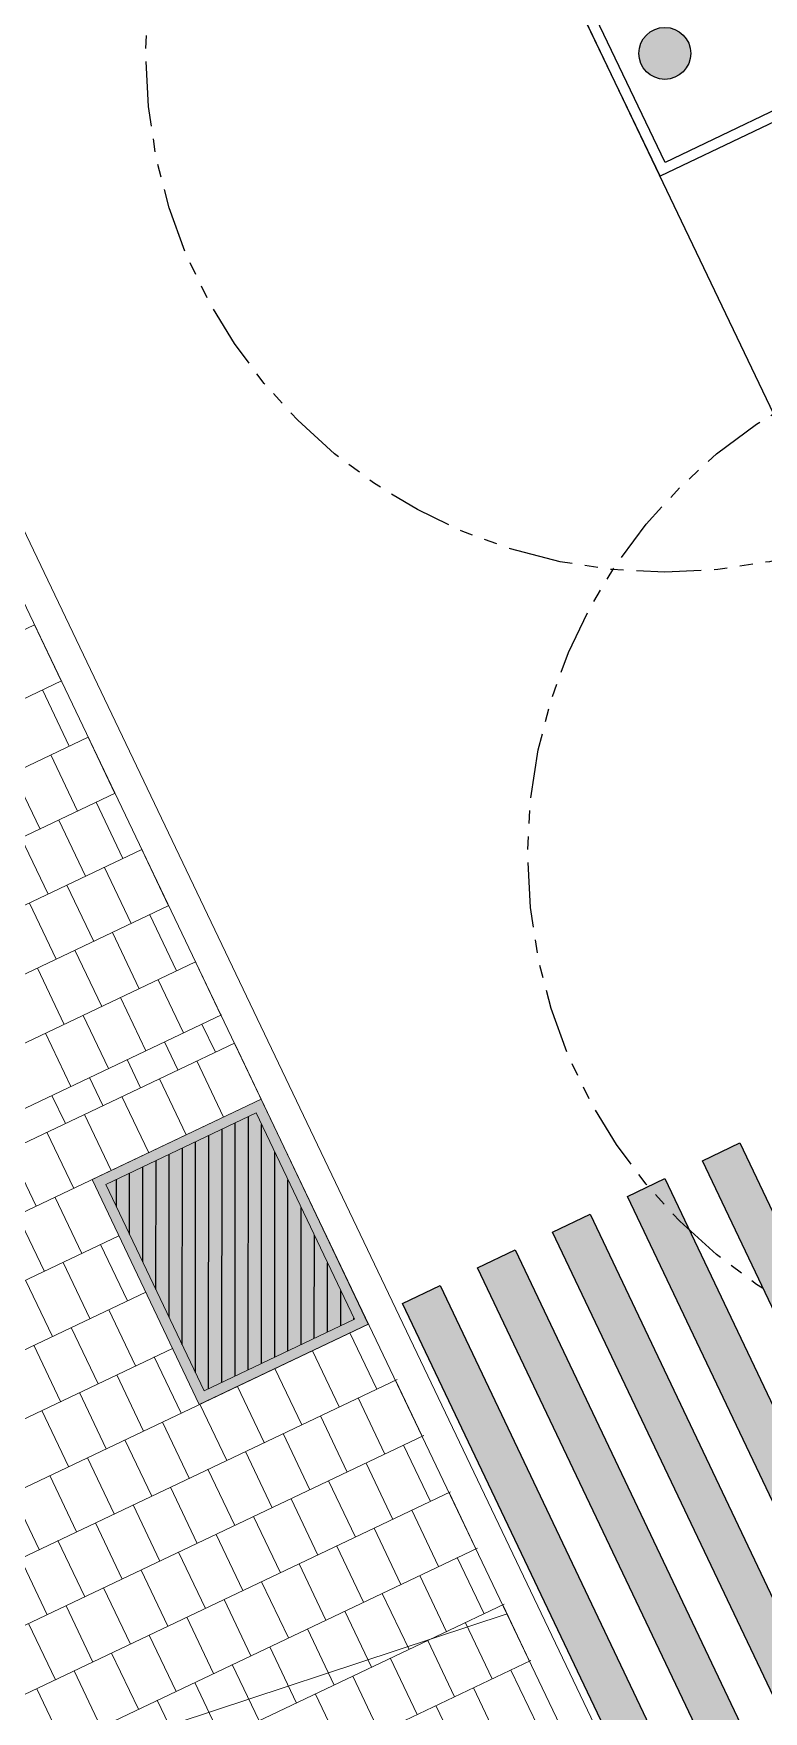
# Model space of a CAD drawing. Header units: metres. Extents: x 678805 to 1359287, y 2747329 to 5497370.
# Drawn here: x 680018.61 to 680025.64, y 2748703.33 to 2748719.5 of the extents above; entities that cross this region are included whole.
import ezdxf
from ezdxf.enums import TextEntityAlignment as Align

# ---------------------------------------------------------------- set-up
doc = ezdxf.new("R2010")
doc.units = ezdxf.units.M
doc.linetypes.add('XREF_MON_EIT SUPPORT$0$HIDDEN', pattern=[0.375, 0.25, -0.125])
doc.linetypes.add('XREF_MON_EIT SUPPORT$0$LIM ACERAS$0$PHANTOM2', pattern=[1.25, 0.625, -0.125, 0.125, -0.125, 0.125, -0.125])
for name, color, linetype in [('00_XREF_MON_HSC_PAVEMENT', 7, 'Continuous'), ('00_XREF_TWQ_URBAN CONTEXT', 7, 'Continuous'), ('XREF_MON_EIT SUPPORT$0$02-L-Material Change', 253, 'Continuous'), ('XREF_MON_EIT SUPPORT$0$02-L-Painted line', 254, 'Continuous'), ('XREF_MON_EIT SUPPORT$0$02-L-PINTURA', 253, 'Continuous'), ('XREF_MON_EIT SUPPORT$0$L-Límite Acera', 9, 'Continuous'), ('XREF_MON_EIT SUPPORT$0$SL_TREE_CANOPY_', 254, 'XREF_MON_EIT SUPPORT$0$HIDDEN'), ('XREF_MON_EIT SUPPORT$0$SL_TREE_TRUNK_', 254, 'Continuous'), ('XREF_MON_EIT SUPPORT$0$SL_Trees_out_of_scope_', 254, 'Continuous'), ('XREF_MON_GENERAL_LAYOUT$0$02-L-Plan Change', 8, 'Continuous'), ('XREF_MON_HSC_PAVEMENT$0$03-TR-Tree Pit_Green', 74, 'Continuous'), ('XREF_MON_URBAN CONTEXT$0$XREF_MON_EIT SUPPORT', 7, 'Continuous')]:
    doc.layers.add(name, color=color, linetype=linetype)
doc.layers.add('02-L-Waterfeatures 01', color=7, linetype='Continuous', true_color=0x4da6ff)
doc.layers.add('XREF_MON_HSC_PAVEMENT$0$03-TR-Tree Pit_White', color=7, linetype='Continuous', true_color=0xfcfcfc)
for name, color, linetype, lineweight in [('XREF_MON_GENERAL_LAYOUT$0$02-L-Material Change', 251, 'Continuous', 5), ('XREF_MON_GENERAL_LAYOUT$0$04-BK-Tree Pit', 6, 'Continuous', 5), ('XREF_MON_HSC_PAVEMENT$0$04-BK-Tree Pit', 6, 'Continuous', 5)]:
    doc.layers.add(name, color=color, linetype=linetype, lineweight=lineweight)
doc.layers.add('XREF_MON_HSC_PAVEMENT$0$02-L-Joints-Paviment_07_Precast Concrete Blocks 60X40', color=7, linetype='Continuous', lineweight=5, true_color=0x999999)
doc.layers.add('XREF_MON_HSC_PAVEMENT$0$03-TR-Pavement_07_Precast Concrete Blocks 60X40', color=7, linetype='Continuous', lineweight=5, true_color=0x999999)
doc.styles.add('XREF_MON_GENERAL_LAYOUT$0$Standard', font='arial.ttf')

# ---------------------------------------------------------------- blocks, each defined once
blk = doc.blocks.new('*U44')
h = blk.add_hatch(color=256)
h.dxf.hatch_style = 1
h.paths.add_polyline_path([(7.523, 14.549), (7.523, 14.949), (13.523, 14.949), (13.523, 14.549)])
h = blk.add_hatch(color=256)
h.dxf.hatch_style = 1
h.paths.add_polyline_path([(7.523, 13.749), (7.523, 14.149), (13.523, 14.149), (13.523, 13.749)])
h = blk.add_hatch(color=256)
h.dxf.hatch_style = 1
h.paths.add_polyline_path([(7.523, 12.949), (7.523, 13.349), (13.523, 13.349), (13.523, 12.949)])
h = blk.add_hatch(color=256)
h.dxf.hatch_style = 1
h.paths.add_polyline_path([(7.523, 12.149), (7.523, 12.549), (13.523, 12.549), (13.523, 12.149)])
h = blk.add_hatch(color=256)
h.dxf.hatch_style = 1
h.paths.add_polyline_path([(7.523, 11.349), (7.523, 11.749), (13.523, 11.749), (13.523, 11.349)])
h = blk.add_hatch(color=256)
h.dxf.hatch_style = 1
h.paths.add_polyline_path([(7.523, 10.549), (7.523, 10.949), (13.523, 10.949), (13.523, 10.549)])
h = blk.add_hatch(color=256)
h.dxf.hatch_style = 1
h.paths.add_polyline_path([(7.523, 9.749), (7.523, 10.149), (13.523, 10.149), (13.523, 9.749)])
h = blk.add_hatch(color=256)
h.dxf.hatch_style = 1
h.paths.add_polyline_path([(7.523, 8.949), (7.523, 9.349), (13.523, 9.349), (13.523, 8.949)])
h = blk.add_hatch(color=256)
h.dxf.hatch_style = 1
h.paths.add_polyline_path([(7.523, 8.149), (7.523, 8.549), (13.523, 8.549), (13.523, 8.149)])
at = {"layer": 'XREF_MON_EIT SUPPORT$0$02-L-PINTURA'}
for points in [[(7.523, 14.549), (7.523, 14.949), (13.523, 14.949), (13.523, 14.549)], [(7.523, 13.749), (7.523, 14.149), (13.523, 14.149), (13.523, 13.749)], [(7.523, 12.949), (7.523, 13.349), (13.523, 13.349), (13.523, 12.949)], [(7.523, 12.149), (7.523, 12.549), (13.523, 12.549), (13.523, 12.149)], [(7.523, 11.349), (7.523, 11.749), (13.523, 11.749), (13.523, 11.349)], [(7.523, 10.549), (7.523, 10.949), (13.523, 10.949), (13.523, 10.549)], [(7.523, 9.749), (7.523, 10.149), (13.523, 10.149), (13.523, 9.749)], [(7.523, 8.949), (7.523, 9.349), (13.523, 9.349), (13.523, 8.949)], [(7.523, 8.149), (7.523, 8.549), (13.523, 8.549), (13.523, 8.149)]]:
    blk.add_lwpolyline(points, close=True, dxfattribs=at)
blk = doc.blocks.new('XREF_MON_EIT SUPPORT$0$ALCORQUE 1.8X1.8 con borde')
at = {"layer": 'XREF_MON_EIT SUPPORT$0$02-L-Material Change', "color": 254}
for points in [[(679587.386, 2748672.469), (679589.192, 2748673.329), (679590.051, 2748671.523), (679588.245, 2748670.663), (679587.386, 2748672.469)], [(679587.519, 2748672.422), (679589.145, 2748673.195), (679589.918, 2748671.57), (679588.293, 2748670.796), (679587.519, 2748672.422)]]:
    blk.add_lwpolyline(points, dxfattribs=at)
blk = doc.blocks.new('XREF_MON_EIT SUPPORT$0$trees_outofboundaries')
at = {"layer": 'XREF_MON_EIT SUPPORT$0$SL_TREE_TRUNK_'}
h = blk.add_hatch(color=256, dxfattribs=at)
h.dxf.hatch_style = 1
edge = h.paths.add_edge_path()
edge.add_arc((0, 0), 0.25, 0, 360)
at = {"layer": 'XREF_MON_EIT SUPPORT$0$SL_TREE_CANOPY_', "linetype": 'XREF_MON_EIT SUPPORT$0$LIM ACERAS$0$PHANTOM2'}
blk.add_circle((0, 0), 5, dxfattribs=at)
at = {"layer": 'XREF_MON_EIT SUPPORT$0$SL_TREE_TRUNK_'}
blk.add_circle((0, 0), 0.25, dxfattribs=at)
blk = doc.blocks.new('XREF_MON_EIT SUPPORT')
at = {"layer": 'XREF_MON_EIT SUPPORT$0$L-Límite Acera'}
blk.add_lwpolyline([(680033.752, 2748699.05), (679965.837, 2748841.265)], dxfattribs=at)
at = {"layer": 'XREF_MON_EIT SUPPORT$0$02-L-Material Change', "color": 254, "rotation": 0.08615487837124504}
blk.add_blockref('XREF_MON_EIT SUPPORT$0$ALCORQUE 1.8X1.8 con borde', (4570.303, -971.318), dxfattribs=at)
at = {"layer": 'XREF_MON_EIT SUPPORT$0$02-L-Painted line', "rotation": 295.4458425023207}
blk.add_blockref('*U44', (680011.571, 2748710.554), dxfattribs=at)
at = {"layer": 'XREF_MON_EIT SUPPORT$0$SL_Trees_out_of_scope_'}
for p in [(680024.688, 2748719.309), (680028.368, 2748711.591)]:
    blk.add_blockref('XREF_MON_EIT SUPPORT$0$trees_outofboundaries', p, dxfattribs=at)
blk = doc.blocks.new('XREF_MON_URBAN CONTEXT')
at = {"layer": 'XREF_MON_URBAN CONTEXT$0$XREF_MON_EIT SUPPORT'}
blk.add_blockref('XREF_MON_EIT SUPPORT', (0, 0), dxfattribs=at)
blk = doc.blocks.new('XREF_MON_HSC_PAVEMENT$0$ALCORQUE RECTANGULAR')
at = {"layer": 'XREF_MON_HSC_PAVEMENT$0$03-TR-Tree Pit_Green', "ltscale": 0.3}
h = blk.add_hatch(dxfattribs=at)
h.set_pattern_fill('ANSI31', color=256, scale=0.04, angle=-45)
h.set_pattern_definition([(360, (-2068898.16958, 3428624.0145), (3e-17, 0.127), [])])
h.paths.add_polyline_path([(679903.391, 2748647.421), (679902.702, 2748648.869), (679904.689, 2748649.814), (679905.377, 2748648.367)])
at = {"layer": 'XREF_MON_HSC_PAVEMENT$0$03-TR-Tree Pit_White'}
h = blk.add_hatch(color=256, dxfattribs=at)
h.dxf.hatch_style = 1
h.paths.add_polyline_path([(679903.344, 2748647.288), (679902.569, 2748648.916), (679904.736, 2748649.947), (679905.511, 2748648.319)])
blk = doc.blocks.new('XREF_MON_HSC_PAVEMENT')
at = {"layer": 'XREF_MON_HSC_PAVEMENT$0$02-L-Joints-Paviment_07_Precast Concrete Blocks 60X40'}
for p, q in [((680020.412, 2748710.042), (680020.168, 2748710.554)), ((680020.051, 2748709.87), (680019.807, 2748710.382)), ((680019.69, 2748709.698), (680019.446, 2748710.21)), ((680019.329, 2748709.526), (680019.085, 2748710.039)), ((680018.967, 2748709.354), (680018.724, 2748709.867)), ((680020.23, 2748709.955), (680020.359, 2748709.684)), ((680019.869, 2748709.783), (680019.998, 2748709.513)), ((680019.508, 2748709.612), (680019.637, 2748709.341)), ((680019.147, 2748709.44), (680019.275, 2748709.169)), ((680018.785, 2748709.268), (680018.914, 2748708.997))]:
    blk.add_line(p, q, dxfattribs=at)
for points in [[(680018.875, 2748713.261), (680018.617, 2748713.803)], [(680018.694, 2748713.175), (680018.952, 2748712.633)], [(680019.392, 2748712.178), (680019.134, 2748712.72)], [(680019.031, 2748712.006), (680018.773, 2748712.548)], [(680018.67, 2748711.834), (680018.412, 2748712.376)], [(680019.211, 2748712.092), (680019.469, 2748711.55)], [(680018.85, 2748711.92), (680019.108, 2748711.379)], [(680018.489, 2748711.748), (680018.747, 2748711.207)], [(680019.909, 2748711.095), (680019.651, 2748711.637)], [(680019.548, 2748710.923), (680019.29, 2748711.465)], [(680019.187, 2748710.752), (680018.929, 2748711.293)], [(680018.826, 2748710.58), (680018.568, 2748711.121)], [(680019.728, 2748711.009), (680019.986, 2748710.468)], [(680019.367, 2748710.838), (680019.625, 2748710.296)], [(680019.006, 2748710.666), (680019.264, 2748710.124)], [(680018.645, 2748710.494), (680018.903, 2748709.952)], [(680020.801, 2748709.23), (680020.543, 2748709.772)], [(680020.439, 2748709.058), (680020.182, 2748709.6)], [(680020.078, 2748708.887), (680019.82, 2748709.428)], [(680019.717, 2748708.715), (680019.459, 2748709.257)], [(680019.356, 2748708.543), (680019.098, 2748709.085)], [(680018.995, 2748708.371), (680018.737, 2748708.913)], [(680018.633, 2748708.199), (680018.376, 2748708.741)], [(680019.073, 2748707.743), (680018.815, 2748708.285)], [(680018.712, 2748707.571), (680018.454, 2748708.113)], [(680019.512, 2748707.288), (680019.254, 2748707.83)], [(680019.151, 2748707.116), (680018.893, 2748707.658)], [(680018.789, 2748706.944), (680018.531, 2748707.486)], [(680019.59, 2748706.66), (680019.332, 2748707.202)], [(680019.229, 2748706.489), (680018.971, 2748707.031)], [(680021.913, 2748706.437), (680021.655, 2748706.979)], [(680018.867, 2748706.317), (680018.61, 2748706.859)], [(680021.552, 2748706.265), (680021.294, 2748706.807)], [(680020.029, 2748706.205), (680019.771, 2748706.747)], [(680021.191, 2748706.093), (680020.933, 2748706.635)], [(680019.668, 2748706.033), (680019.41, 2748706.575)], [(680020.829, 2748705.921), (680020.571, 2748706.463)], [(680022.352, 2748705.982), (680022.094, 2748706.524)], [(680019.306, 2748705.861), (680019.049, 2748706.403)], [(680021.991, 2748705.81), (680021.733, 2748706.352)], [(680018.945, 2748705.69), (680018.687, 2748706.232)], [(680020.468, 2748705.749), (680020.21, 2748706.291)], [(680021.63, 2748705.638), (680021.372, 2748706.18)], [(680020.107, 2748705.578), (680019.849, 2748706.12)], [(680021.268, 2748705.466), (680021.011, 2748706.008)], [(680019.746, 2748705.406), (680019.488, 2748705.948)], [(680020.907, 2748705.294), (680020.649, 2748705.836)], [(680022.43, 2748705.354), (680022.172, 2748705.896)], [(680019.385, 2748705.234), (680019.127, 2748705.776)], [(680020.546, 2748705.122), (680020.288, 2748705.664)], [(680022.069, 2748705.182), (680021.811, 2748705.724)], [(680019.023, 2748705.062), (680018.766, 2748705.604)], [(680020.185, 2748704.95), (680019.927, 2748705.492)], [(680021.708, 2748705.01), (680021.45, 2748705.552)], [(680018.662, 2748704.89), (680018.404, 2748705.432)], [(680021.346, 2748704.838), (680021.089, 2748705.38)], [(680022.869, 2748704.899), (680022.611, 2748705.441)], [(680019.824, 2748704.779), (680019.566, 2748705.321)], [(680020.985, 2748704.667), (680020.727, 2748705.209)], [(680022.508, 2748704.727), (680022.25, 2748705.269)], [(680019.462, 2748704.607), (680019.205, 2748705.149)], [(680020.624, 2748704.495), (680020.366, 2748705.037)], [(680022.147, 2748704.555), (680021.889, 2748705.097)], [(680019.101, 2748704.435), (680018.843, 2748704.977)], [(680020.263, 2748704.323), (680020.005, 2748704.865)], [(680021.786, 2748704.383), (680021.528, 2748704.925)], [(680018.74, 2748704.263), (680018.482, 2748704.805)], [(680019.902, 2748704.151), (680019.644, 2748704.693)], [(680021.424, 2748704.211), (680021.166, 2748704.753)], [(680022.947, 2748704.271), (680022.689, 2748704.813)], [(680019.541, 2748703.979), (680019.283, 2748704.521)], [(680021.063, 2748704.039), (680020.805, 2748704.581)], [(680022.586, 2748704.099), (680022.328, 2748704.641)], [(680020.702, 2748703.868), (680020.444, 2748704.41)], [(680022.225, 2748703.928), (680021.967, 2748704.469)], [(680019.179, 2748703.807), (680018.921, 2748704.349)], [(680020.341, 2748703.696), (680020.083, 2748704.238)], [(680021.864, 2748703.756), (680021.606, 2748704.298)], [(680023.386, 2748703.816), (680023.128, 2748704.358)], [(680018.818, 2748703.635), (680018.56, 2748704.177)], [(680019.98, 2748703.524), (680019.722, 2748704.066)], [(680021.502, 2748703.584), (680021.245, 2748704.126)], [(680023.025, 2748703.644), (680022.767, 2748704.186)], [(680019.618, 2748703.352), (680019.36, 2748703.894)], [(680021.141, 2748703.412), (680020.883, 2748703.954)], [(680022.664, 2748703.472), (680022.406, 2748704.014)], [(680019.257, 2748703.18), (680018.999, 2748703.722)], [(680020.78, 2748703.24), (680020.522, 2748703.782)], [(680022.303, 2748703.3), (680022.045, 2748703.842)], [(680023.464, 2748703.188), (680023.206, 2748703.73)], [(680020.419, 2748703.068), (680020.161, 2748703.61)], [(680021.941, 2748703.128), (680021.684, 2748703.67)], [(680023.103, 2748703.017), (680022.845, 2748703.558)], [(680018.896, 2748703.008), (680018.638, 2748703.55)], [(680020.058, 2748702.896), (680019.8, 2748703.438)], [(680021.58, 2748702.957), (680021.322, 2748703.498)], [(680022.742, 2748702.845), (680022.484, 2748703.387)]]:
    blk.add_lwpolyline(points, dxfattribs=at)
at = {"layer": 'XREF_MON_HSC_PAVEMENT$0$03-TR-Pavement_07_Precast Concrete Blocks 60X40'}
for p, q in [((680005.772, 2748707.69), (680018.617, 2748713.803)), ((680005.962, 2748707.116), (680018.876, 2748713.261)), ((680006.151, 2748706.542), (680019.134, 2748712.72)), ((680006.341, 2748705.968), (680019.393, 2748712.179)), ((680006.531, 2748705.393), (680019.651, 2748711.637)), ((680006.72, 2748704.819), (680019.91, 2748711.096)), ((680006.91, 2748704.245), (680020.168, 2748710.554)), ((680007.089, 2748703.702), (680020.417, 2748710.044))]:
    blk.add_line(p, q, dxfattribs=at)
for points in [[(680020.543, 2748709.772), (679976.839, 2748688.975)], [(680020.801, 2748709.23), (679963.793, 2748682.102)], [(680019.43, 2748707.913), (680010.775, 2748703.795)], [(680019.688, 2748707.372), (680011.033, 2748703.253)], [(680021.835, 2748707.064), (679976.924, 2748685.693)], [(680019.946, 2748706.83), (680011.291, 2748702.711)], [(680022.109, 2748706.531), (679937.293, 2748666.17)], [(680022.367, 2748705.989), (679997.069, 2748693.95)], [(680022.625, 2748705.447), (679997.327, 2748693.408)], [(680022.883, 2748704.905), (679938.247, 2748664.63)], [(680023.141, 2748704.363), (679938.565, 2748664.117)], [(680023.398, 2748703.822), (679835.554, 2748614.433)]]:
    blk.add_lwpolyline(points, dxfattribs=at)
at = {"layer": 'XREF_MON_HSC_PAVEMENT$0$04-BK-Tree Pit', "rotation": 90}
blk.add_blockref('XREF_MON_HSC_PAVEMENT$0$ALCORQUE RECTANGULAR', (3428669.119, 2068803.72), dxfattribs=at)
blk = doc.blocks.new('XREF_MON_GENERAL_LAYOUT$0$ALCORQUE RECTANGULAR')
blk.add_lwpolyline([(679903.391, 2748647.421), (679902.702, 2748648.868), (679904.689, 2748649.814), (679905.378, 2748648.366)], close=True)
at = {"layer": 'XREF_MON_GENERAL_LAYOUT$0$02-L-Material Change'}
blk.add_lwpolyline([(679903.344, 2748647.288), (679902.569, 2748648.916), (679904.736, 2748649.947), (679905.511, 2748648.319)], close=True, dxfattribs=at)
blk = doc.blocks.new('XREF_MON_GENERAL_LAYOUT')
at = {"layer": 'XREF_MON_GENERAL_LAYOUT$0$02-L-Material Change'}
for p, q in [((679958.729, 2748839.211), (680027.591, 2748695.01)), ((679959.516, 2748838.257), (680027.948, 2748694.959))]:
    blk.add_line(p, q, dxfattribs=at)
at = {"layer": 'XREF_MON_GENERAL_LAYOUT$0$02-L-Plan Change', "lineweight": 0, "ltscale": 0.2}
blk.add_line((680023.169, 2748704.272), (679975.566, 2748688.551), dxfattribs=at)
at = {"layer": 'XREF_MON_GENERAL_LAYOUT$0$04-BK-Tree Pit', "rotation": 90}
blk.add_blockref('XREF_MON_GENERAL_LAYOUT$0$ALCORQUE RECTANGULAR', (3428669.119, 2068803.72), dxfattribs=at)
at = {"style": 'XREF_MON_GENERAL_LAYOUT$0$Standard'}
for tag, rotation, p in [('604,00', 330.2643, (679905.77, 2748776.558)), ('603,00', 330.2643, (679901.861, 2748753.477)), ('600,00', 133.826, (679944.597, 2748745.153)), ('602,00', 330.2643, (679883.319, 2748738.727)), ('601,00', 117.8906, (679920.972, 2748732.87)), ('601,00', 330.2643, (679864.777, 2748723.976)), ('600,00', 40.8833, (679777.405, 2748705.444, 1.17)), ('602,00', 330.2643, (679941.275, 2748705.483)), ('601,00', 40.8833, (679701.798, 2748703.889, 1.17)), ('598,00', 62.091, (679810.267, 2748702.619)), ('600,00', 330.2643, (679877.781, 2748691.131)), ('600,00', 19.5511, (679920.444, 2748685.496)), ('601,00', 330.2643, (679934.813, 2748683.804)), ('599,00', 330.2643, (679854.567, 2748679.061)), ('600,00', 88.3928, (679743.913, 2748675.572)), ('599,00', 20.6086, (679924.26, 2748675.216)), ('601,00', 88.3928, (679728.035, 2748671.318, -2)), ('602,00', 88.3928, (679711.826, 2748665.966, -1)), ('603,00', 88.3928, (679695.615, 2748660.611)), ('599,00', 40.8833, (679788.807, 2748655.829, 1.17)), ('601,00', 40.8833, (679627.612, 2748644.603, 1.17)), ('603,00', 41.7058, (679702.499, 2748628.484, 1.17)), ('600,00', 40.8833, (679645.925, 2748597.926, 1.17)), ('599,00', 34.2277, (679673.574, 2748555.136, 5.34))]:
    blk.add_attdef(tag, text='', height=1, rotation=rotation, dxfattribs=at).set_placement(p, align=Align.MIDDLE)
at = {"ltscale": 0.3, "style": 'XREF_MON_GENERAL_LAYOUT$0$Standard'}
for tag, rotation, p in [('603,50', 330.2643, (679911.501, 2748760.57)), ('602,50', 330.2643, (679892.865, 2748745.846)), ('600,50', 133.826, (679933.048, 2748738.729)), ('601,50', 330.2643, (679873.581, 2748731.671)), ('601,50', 101.2857, (679909.522, 2748726.945)), ('602,50', 330.2643, (679948.625, 2748713.86)), ('600,50', 39.606, (679743.243, 2748706.971)), ('600,50', 330.2643, (679880.266, 2748702.726)), ('600,50', 17.3537, (679917.615, 2748690.554)), ('599,50', 330.2643, (679867.197, 2748684.716)), ('599,50', 18.8944, (679921.71, 2748680.578)), ('599,50', 39.606, (679778.991, 2748677.241)), ('600,50', 88.3928, (679735.925, 2748673.586)), ('601,50', 88.3928, (679719.906, 2748668.581)), ('602,50', 88.3928, (679703.474, 2748663.452)), ('598,50', 330.2643, (679861.765, 2748662.397)), ('601,50', 39.606, (679610.513, 2748662.061)), ('600,00', 41.7058, (679752.308, 2748637.685)), ('601,00', 41.7058, (679736.044, 2748634.538)), ('599,00', 35.0835, (679763.043, 2748634.415, 1.17)), ('602,00', 41.7058, (679720.174, 2748633.096, 1.17)), ('600,00', 35.0835, (679747.063, 2748629.903, 1.17)), ('601,00', 35.0835, (679731.246, 2748625.239, 1.17)), ('600,50', 39.606, (679636.92, 2748621.339)), ('602,00', 35.0835, (679715.4, 2748620.639, 1.17)), ('599,50', 28.7604, (679659.482, 2748574.323))]:
    blk.add_attdef(tag, text='', height=1, rotation=rotation, dxfattribs=at).set_placement(p, align=Align.MIDDLE)

msp = doc.modelspace()

# ---------------------------------------------------------------- block references
at = {"layer": '00_XREF_MON_HSC_PAVEMENT'}
msp.add_blockref('XREF_MON_HSC_PAVEMENT', (0, 0), dxfattribs=at)
at = {"layer": '00_XREF_TWQ_URBAN CONTEXT'}
msp.add_blockref('XREF_MON_URBAN CONTEXT', (0, 0), dxfattribs=at)
at = {"layer": '02-L-Waterfeatures 01', "color": 18, "true_color": 0x000000}
msp.add_blockref('XREF_MON_GENERAL_LAYOUT', (0, 0), dxfattribs=at)

doc.saveas('drawing.dxf')
